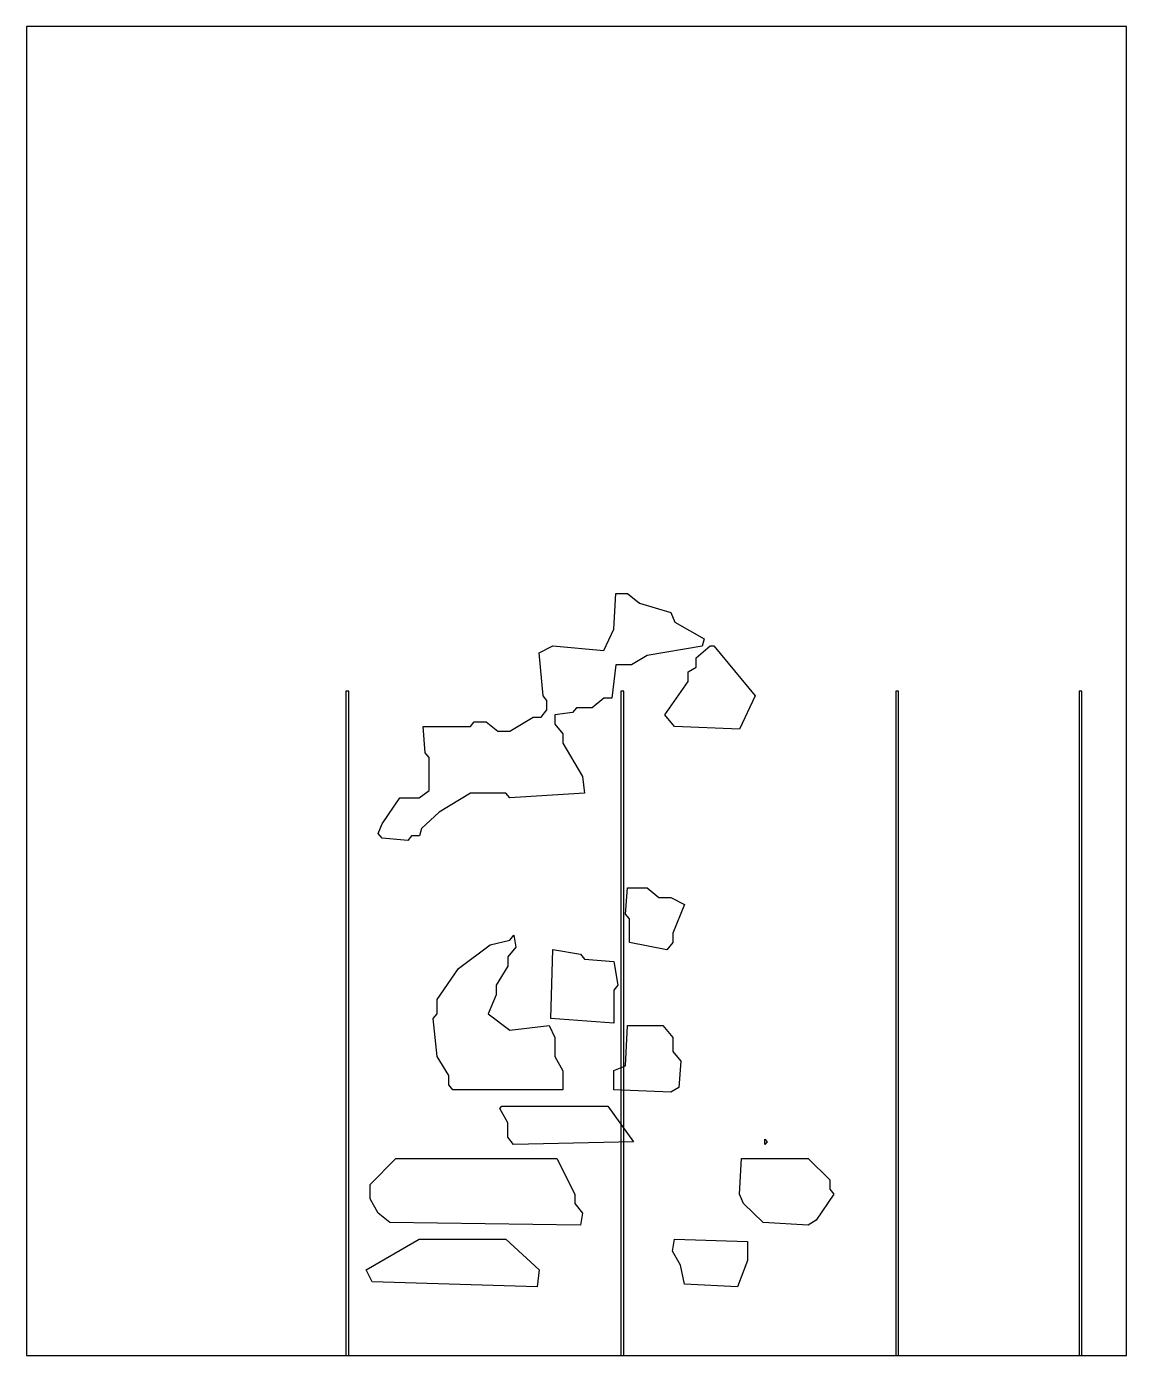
# Model space of a CAD drawing. Header units: millimetres. Extents: x 0 to 1200, y 0 to 1450.
import ezdxf

# ---------------------------------------------------------------- set-up
doc = ezdxf.new("R2010")
doc.units = ezdxf.units.MM
for name, color, linetype in [('OUTLINE', 5, 'Continuous'), ('PIECE', 3, 'Continuous'), ('SLOT', 1, 'Continuous')]:
    doc.layers.add(name, color=color, linetype=linetype)

msp = doc.modelspace()

# ---------------------------------------------------------------- linework, layer by layer
at = {"layer": 'OUTLINE'}
msp.add_lwpolyline([(0, 0), (1200, 0), (1200, 1450), (0, 1450), (0, 0)], close=True, dxfattribs=at)
at = {"layer": 'PIECE'}
for points in [[(383.5, 569.6), (387.8, 580), (407.1, 608.6), (428.5, 608.6), (439.2, 616.3), (439.2, 652.5), (434.9, 657.6), (432.7, 686.3), (484.2, 686.3), (488.5, 691.4), (501.5, 691.4), (514.3, 681.1), (527.1, 681.1), (552.8, 696.6), (561.4, 696.6), (567.8, 704.3), (567.8, 714.6), (563.5, 719.8), (559.2, 766.5), (574.3, 774.3), (629.9, 769.1), (640.6, 792.3), (642.8, 831.3), (655.7, 831.3), (668.6, 820.9), (702.9, 810.5), (707.2, 800.2), (739.4, 782), (737.2, 774.1), (677.2, 763.7), (660, 753.4), (642.9, 753.4), (638.7, 717.1), (630, 717.1), (617.2, 706.8), (600, 706.8), (595.8, 701.6), (576.5, 699), (576.5, 688.8), (585.1, 678.4), (585.1, 668.1), (606.5, 631.8), (608.7, 613.6), (527.1, 608.4), (522.8, 613.6), (484.3, 613.6), (450.1, 592.9), (430.8, 574.8), (428.6, 567), (420, 567), (415.8, 561.8), (387.8, 564.4), (383.5, 569.6)], [(696.3, 699.1), (722, 735.4), (722, 745.8), (730.6, 750.9), (730.6, 761.3), (745.7, 774.3), (750, 774.3), (795.1, 719.8), (777.9, 683.5), (707.1, 686.1), (696.3, 699.1)], [(653.5, 481.6), (655.6, 510.2), (677.2, 510.2), (690, 499.8), (702.9, 499.8), (718, 492), (705.1, 460.9), (705.1, 450.5), (698.6, 442.7), (657.8, 450.5), (657.8, 476.4), (653.5, 481.6)], [(443.5, 367.7), (447.8, 372.9), (447.8, 388.4), (471.4, 422.1), (505.7, 448), (527.1, 453.2), (531.5, 458.5), (533.7, 445.3), (525.1, 435), (525.1, 424.6), (512.2, 403.9), (512.2, 393.6), (503.7, 372.9), (527.2, 354.8), (570.1, 360), (576.5, 347), (576.5, 326.3), (585.1, 310.7), (585.1, 289.9), (465, 289.9), (460.6, 295.1), (460.6, 305.5), (447.8, 326.2), (443.5, 367.7)], [(608.6, 432.5), (640.8, 429.9), (645.1, 403.9), (640.8, 398.7), (640.8, 362.4), (572, 367.6), (574.2, 442.9), (604.3, 437.7), (608.6, 432.5)], [(694.3, 360), (705.1, 347), (705.1, 331.5), (713.7, 321.1), (711.5, 292.5), (702.9, 287.3), (640.6, 289.9), (640.6, 310.8), (653.5, 316), (655.6, 360), (694.3, 360)], [(662.3, 232.9), (531.4, 230.3), (524.9, 238.2), (524.9, 253.7), (516.3, 269.3), (518.5, 272), (634.3, 272), (662.3, 232.9)], [(805.6, 230.2), (805.6, 235.9), (808, 233), (805.6, 230.2)], [(598, 176.1), (598, 165.8), (606.5, 155.4), (604.4, 142.3), (396.4, 144.9), (383.5, 155.3), (374.9, 170.9), (374.9, 186.5), (402.8, 215), (578.6, 215), (598, 176.1)], [(876.5, 181.3), (880.8, 176.1), (861.5, 147.5), (852.9, 142.3), (803.5, 144.9), (782.1, 165.7), (777.8, 176.1), (779.9, 215), (852.9, 215), (876.5, 191.6), (876.5, 181.3)], [(377.1, 80.2), (370.6, 93.3), (428.5, 127), (522.9, 127), (559.4, 93.3), (557.2, 75), (377.1, 80.2)], [(775.8, 75), (717.8, 77.6), (713.5, 98.4), (704.9, 113.9), (707.1, 127), (786.5, 124.4), (786.5, 103.6), (775.8, 75)]]:
    msp.add_lwpolyline(points, close=True, dxfattribs=at)
at = {"layer": 'SLOT'}
for points in [[(348.4, 0), (351.5, 0), (351.5, 725), (348.4, 725), (348.4, 0)], [(648.4, 0), (651.6, 0), (651.6, 725), (648.4, 725), (648.4, 0)], [(948.4, 0), (951.5, 0), (951.5, 725), (948.4, 725), (948.4, 0)], [(1148.5, 0), (1151.5, 0), (1151.5, 725), (1148.5, 725), (1148.5, 0)]]:
    msp.add_lwpolyline(points, close=True, dxfattribs=at)

doc.saveas('drawing.dxf')
